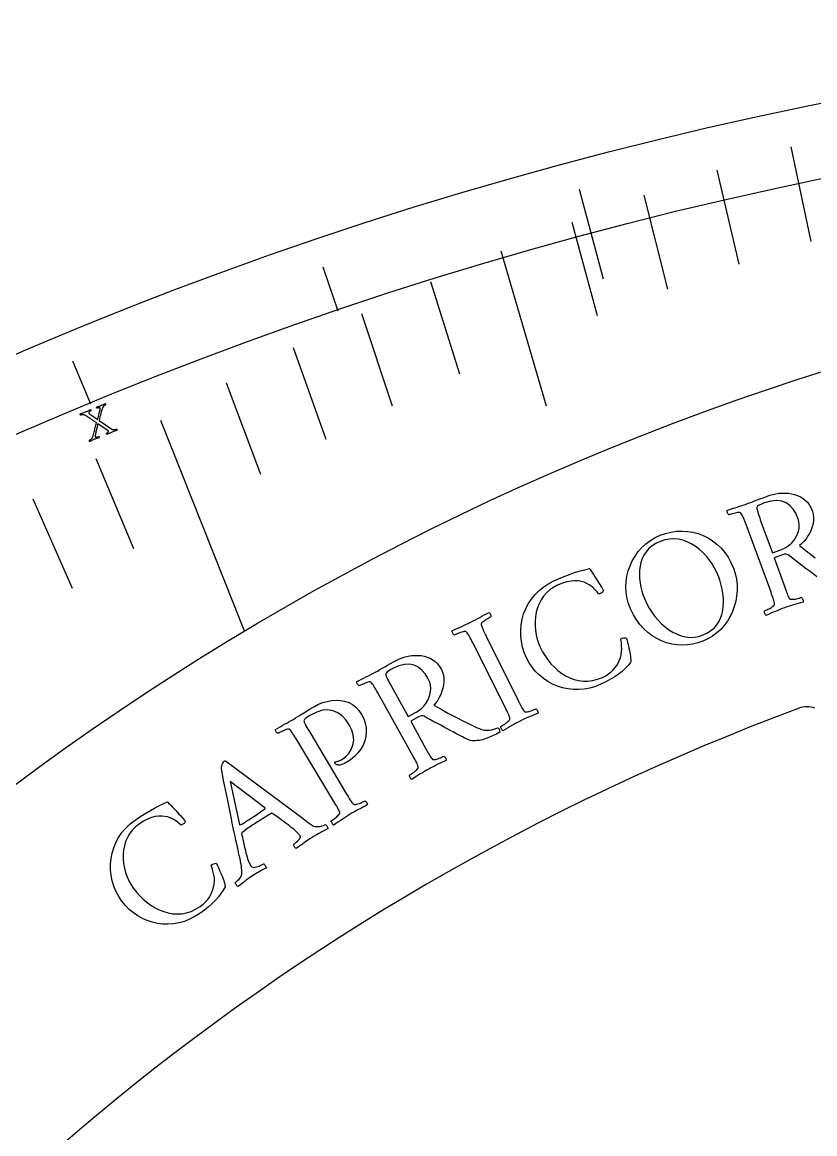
# Model space of a CAD drawing. Header units: millimetres. Extents: x -45 to 45, y -45 to 45.
# Drawn here: x -17.66 to -8.99, y 32.85 to 45 of the extents above; entities that cross this region are included whole.
import ezdxf

# ---------------------------------------------------------------- set-up
doc = ezdxf.new("R2010")
doc.units = ezdxf.units.MM
for name, color, linetype in [('CUT_INNER', 6, 'Continuous'), ('CUT_OUTER', 1, 'Continuous'), ('ENGRAVE', 7, 'Continuous'), ('ENGRAVE_FINE', 8, 'Continuous'), ('TEXT', 5, 'Continuous')]:
    doc.layers.add(name, color=color, linetype=linetype)

msp = doc.modelspace()

# ---------------------------------------------------------------- linework, layer by layer
at = {"layer": 'CUT_INNER'}
for centre, radius, start, end in [((-0.0003, 12.859), 32.1407, 129.15716, 252.98559), ((-0.0002, 12.8592), 26.2907, 110.40133, 187.12707), ((-9.0771, 37.2668), 0.25, 70.25736, 110.56641)]:
    msp.add_arc(centre, radius, start, end, dxfattribs=at)
at = {"layer": 'CUT_OUTER'}
msp.add_circle((0, 0), 45, dxfattribs=at)
at = {"layer": 'ENGRAVE'}
for points in [[(-11.5692, 43.1769), (-11.3061, 42.1948)], [(-16.1442, 40.6512), (-15.2264, 38.3403)]]:
    msp.add_lwpolyline(points, dxfattribs=at)
for centre, radius in [((0, 0), 44.1916), ((0, 12.859), 29.684)]:
    msp.add_circle(centre, radius, dxfattribs=at)
at = {"layer": 'ENGRAVE_FINE'}
for points in [[(-9.2555, 43.6385), (-9.0362, 42.6048)], [(-10.062, 43.3844), (-9.8231, 42.3543)], [(-10.8597, 43.1098), (-10.6012, 42.0836)], [(-11.6479, 42.8152), (-11.3698, 41.7932)], [(-12.4259, 42.5009), (-11.9301, 40.8051)], [(-14.3683, 42.3278), (-14.2049, 41.8464)], [(-13.1932, 42.1674), (-12.8764, 41.1549)], [(-13.9492, 41.8152), (-13.6132, 40.8079)], [(-14.6934, 41.4448), (-14.3383, 40.443)], [(-17.1059, 41.2974), (-16.9114, 40.8277)], [(-15.4253, 41.0566), (-15.0511, 40.0606)], [(-16.8498, 40.2292), (-16.4379, 39.2457)], [(-17.5417, 39.791), (-17.1111, 38.8142)]]:
    msp.add_lwpolyline(points, dxfattribs=at)
at = {"layer": 'TEXT'}
for points in [[(-16.9659, 40.7397), (-16.9579, 40.7431), (-16.9503, 40.7465), (-16.943, 40.7497), (-16.9361, 40.7529), (-16.9294, 40.7561), (-16.9228, 40.7592), (-16.9162, 40.7623), (-16.9096, 40.7653), (-16.9087, 40.7643), (-16.9078, 40.7628), (-16.9068, 40.7609), (-16.9057, 40.7584), (-16.9048, 40.7559), (-16.9044, 40.7541), (-16.9046, 40.7528), (-16.9053, 40.7522), (-16.907, 40.7514), (-16.9091, 40.7502), (-16.9116, 40.7488), (-16.9144, 40.7471), (-16.9172, 40.7451), (-16.9199, 40.7429), (-16.9223, 40.7406), (-16.9245, 40.738), (-16.9262, 40.7354), (-16.9271, 40.7326), (-16.9271, 40.7298), (-16.9263, 40.7269), (-16.9249, 40.7243), (-16.9226, 40.7217), (-16.9194, 40.7189), (-16.9154, 40.716), (-16.8311, 40.6583), (-16.8266, 40.6756), (-16.8222, 40.6924), (-16.8179, 40.7088), (-16.8136, 40.7246), (-16.8097, 40.7393), (-16.8066, 40.7521), (-16.8041, 40.7632), (-16.8024, 40.7724), (-16.8022, 40.7737), (-16.8022, 40.7751), (-16.8023, 40.7763), (-16.8026, 40.7776), (-16.8029, 40.7786), (-16.8032, 40.7795), (-16.8034, 40.78), (-16.8035, 40.7804), (-16.8045, 40.7819), (-16.8063, 40.7832), (-16.8088, 40.7844), (-16.812, 40.7854), (-16.8163, 40.7857), (-16.8221, 40.7848), (-16.8293, 40.7828), (-16.8379, 40.7795), (-16.8387, 40.7798), (-16.8397, 40.7807), (-16.8407, 40.7823), (-16.8419, 40.7845), (-16.8429, 40.7869), (-16.8437, 40.789), (-16.8441, 40.7908), (-16.8443, 40.7923), (-16.8376, 40.7945), (-16.8314, 40.7966), (-16.8256, 40.7986), (-16.8201, 40.8004), (-16.8147, 40.8023), (-16.8091, 40.8044), (-16.8032, 40.8066), (-16.7972, 40.8091), (-16.7888, 40.8126), (-16.7812, 40.8159), (-16.7744, 40.819), (-16.7683, 40.822), (-16.7628, 40.8248), (-16.7577, 40.8273), (-16.7532, 40.8295), (-16.7492, 40.8315), (-16.7483, 40.8306), (-16.7474, 40.8293), (-16.7464, 40.8276), (-16.7454, 40.8256), (-16.7446, 40.8234), (-16.7442, 40.8214), (-16.7442, 40.8196), (-16.7447, 40.8179), (-16.7459, 40.8173), (-16.7477, 40.8163), (-16.7501, 40.8149), (-16.7531, 40.8131), (-16.7564, 40.8109), (-16.7598, 40.8082), (-16.7632, 40.8052), (-16.7666, 40.8017), (-16.7698, 40.7978), (-16.7727, 40.7936), (-16.7751, 40.7889), (-16.7771, 40.7838), (-16.7812, 40.7705), (-16.7851, 40.7582), (-16.7887, 40.7467), (-16.792, 40.7362), (-16.7951, 40.7261), (-16.7981, 40.716), (-16.801, 40.7058), (-16.8038, 40.6956), (-16.8067, 40.685), (-16.8097, 40.6734), (-16.8129, 40.6608), (-16.8164, 40.6473), (-16.675, 40.5524), (-16.6696, 40.5494), (-16.6636, 40.5475), (-16.657, 40.5466), (-16.6499, 40.5467), (-16.6427, 40.5476), (-16.636, 40.5488), (-16.6298, 40.5505), (-16.6241, 40.5525), (-16.6231, 40.5517), (-16.6221, 40.5503), (-16.6211, 40.5485), (-16.6202, 40.5462), (-16.6194, 40.5439), (-16.6188, 40.5421), (-16.6185, 40.5408), (-16.6184, 40.54), (-16.625, 40.5378), (-16.6311, 40.5358), (-16.6367, 40.5339), (-16.6418, 40.5322), (-16.6469, 40.5305), (-16.6526, 40.5284), (-16.6587, 40.5261), (-16.6652, 40.5234), (-16.6742, 40.5197), (-16.6826, 40.5161), (-16.6903, 40.5126), (-16.6974, 40.5094), (-16.7045, 40.506), (-16.7122, 40.5024), (-16.7204, 40.4985), (-16.7292, 40.4944), (-16.7305, 40.4952), (-16.7317, 40.4965), (-16.7329, 40.4984), (-16.734, 40.5009), (-16.7349, 40.5033), (-16.7353, 40.5052), (-16.7351, 40.5064), (-16.7345, 40.5071), (-16.7329, 40.5078), (-16.731, 40.5089), (-16.7288, 40.5104), (-16.7262, 40.5121), (-16.7235, 40.5142), (-16.721, 40.5163), (-16.7186, 40.5187), (-16.7164, 40.5212), (-16.7146, 40.5238), (-16.7136, 40.5262), (-16.7134, 40.5284), (-16.7139, 40.5305), (-16.7141, 40.531), (-16.7145, 40.5315), (-16.715, 40.5321), (-16.7156, 40.5327), (-16.7162, 40.5334), (-16.7169, 40.5339), (-16.7175, 40.5343), (-16.7182, 40.5346), (-16.8292, 40.6112), (-16.8315, 40.6023), (-16.8338, 40.5929), (-16.8362, 40.5831), (-16.8386, 40.5729), (-16.841, 40.5625), (-16.8434, 40.5522), (-16.8457, 40.542), (-16.848, 40.532), (-16.8501, 40.5223), (-16.852, 40.5132), (-16.8538, 40.5048), (-16.8553, 40.497), (-16.8565, 40.49), (-16.8576, 40.4843), (-16.8583, 40.4797), (-16.8589, 40.4763), (-16.8589, 40.4757), (-16.859, 40.4749), (-16.859, 40.474), (-16.8591, 40.473), (-16.8591, 40.4719), (-16.859, 40.4708), (-16.8587, 40.4696), (-16.8583, 40.4685), (-16.857, 40.4667), (-16.8548, 40.4654), (-16.8516, 40.4646), (-16.8475, 40.4642), (-16.8423, 40.4646), (-16.836, 40.466), (-16.8285, 40.4684), (-16.8198, 40.4718), (-16.8187, 40.4709), (-16.8176, 40.4696), (-16.8165, 40.4678), (-16.8153, 40.4656), (-16.8144, 40.4634), (-16.8138, 40.4616), (-16.8135, 40.4603), (-16.8136, 40.4594), (-16.8199, 40.4573), (-16.8263, 40.4551), (-16.8327, 40.4529), (-16.8392, 40.4506), (-16.8456, 40.4483), (-16.852, 40.4459), (-16.8582, 40.4435), (-16.8644, 40.4409), (-16.8727, 40.4374), (-16.8803, 40.4341), (-16.8872, 40.4309), (-16.8935, 40.428), (-16.8996, 40.425), (-16.9057, 40.422), (-16.9119, 40.4189), (-16.9182, 40.4158), (-16.9191, 40.4169), (-16.92, 40.4184), (-16.9207, 40.4204), (-16.9214, 40.4227), (-16.922, 40.425), (-16.9224, 40.4268), (-16.9226, 40.4281), (-16.9227, 40.4289), (-16.9213, 40.4295), (-16.9191, 40.4308), (-16.9161, 40.4326), (-16.9122, 40.4351), (-16.9079, 40.438), (-16.9035, 40.4414), (-16.8992, 40.4451), (-16.8947, 40.4493), (-16.8907, 40.4538), (-16.8874, 40.4584), (-16.8849, 40.4633), (-16.8832, 40.4683), (-16.8795, 40.4823), (-16.8759, 40.4958), (-16.8726, 40.5087), (-16.8695, 40.5209), (-16.8665, 40.5328), (-16.8635, 40.5448), (-16.8606, 40.5567), (-16.8577, 40.5687), (-16.8547, 40.5809), (-16.8516, 40.5937), (-16.8483, 40.6069), (-16.8448, 40.6206), (-16.8493, 40.6239), (-16.8544, 40.6274), (-16.86, 40.6313), (-16.8662, 40.6355), (-16.8727, 40.6399), (-16.8794, 40.6444), (-16.8862, 40.6491), (-16.8931, 40.6539), (-16.8999, 40.6586), (-16.9065, 40.6632), (-16.913, 40.6676), (-16.9192, 40.6718), (-16.925, 40.6757), (-16.9303, 40.6793), (-16.9351, 40.6825), (-16.9393, 40.6853), (-16.9427, 40.6876), (-16.9451, 40.6892), (-16.9466, 40.6902), (-16.9471, 40.6906), (-16.953, 40.6947), (-16.9586, 40.6982), (-16.9638, 40.7011), (-16.9687, 40.7034), (-16.9736, 40.7053), (-16.9787, 40.7068), (-16.984, 40.7081), (-16.9896, 40.7091), (-16.9934, 40.7095), (-16.9972, 40.7096), (-17.0012, 40.7093), (-17.0052, 40.7087), (-17.0091, 40.7079), (-17.0124, 40.7071), (-17.0152, 40.7063), (-17.0175, 40.7054), (-17.0185, 40.7054), (-17.0195, 40.7062), (-17.0205, 40.7078), (-17.0216, 40.7101), (-17.0225, 40.7126), (-17.0231, 40.7148), (-17.0232, 40.7167), (-17.0228, 40.7181), (-17.0148, 40.7212), (-17.0074, 40.724), (-17.0005, 40.7265), (-16.9943, 40.7287), (-16.9881, 40.731), (-16.9812, 40.7336), (-16.9739, 40.7365), (-16.9659, 40.7397)], [(-9.1774, 39.58), (-9.2, 39.6332), (-9.2289, 39.6786), (-9.2638, 39.7161), (-9.305, 39.7458), (-9.353, 39.7649), (-9.4086, 39.7712), (-9.4717, 39.7645), (-9.5421, 39.7447), (-9.5514, 39.7413), (-9.5628, 39.7368), (-9.5763, 39.7314), (-9.5919, 39.725), (-9.6065, 39.718), (-9.617, 39.711), (-9.6236, 39.7039), (-9.6261, 39.6967), (-9.626, 39.6861), (-9.6241, 39.6731), (-9.6204, 39.6575), (-9.6149, 39.6395), (-9.6084, 39.6202), (-9.6017, 39.6008), (-9.5949, 39.5814), (-9.588, 39.5619), (-9.456, 39.1999), (-9.3626, 39.2332), (-9.3296, 39.2471), (-9.2987, 39.2646), (-9.2699, 39.2857), (-9.2432, 39.3103), (-9.2195, 39.3379), (-9.1996, 39.3675), (-9.1836, 39.3993), (-9.1715, 39.4332), (-9.1642, 39.4686), (-9.1627, 39.5049), (-9.1671, 39.542), (-9.1774, 39.58)], [(-10.6819, 39.3919), (-10.6229, 39.4126), (-10.5635, 39.4271), (-10.5037, 39.4356), (-10.4435, 39.438), (-10.3839, 39.4344), (-10.3256, 39.425), (-10.2686, 39.4098), (-10.213, 39.3888), (-10.1596, 39.3623), (-10.1092, 39.3305), (-10.0616, 39.2936), (-10.017, 39.2515), (-9.9761, 39.2043), (-9.9401, 39.1521), (-9.9087, 39.095), (-9.882, 39.033), (-9.8623, 38.972), (-9.8489, 38.911), (-9.842, 38.8499), (-9.8414, 38.7889), (-9.8465, 38.7286), (-9.8568, 38.6698), (-9.8723, 38.6126), (-9.8928, 38.5569), (-9.9181, 38.5036), (-9.948, 38.4535), (-9.9823, 38.4067), (-10.0212, 38.3631), (-10.0642, 38.3235), (-10.1109, 38.2888), (-10.1614, 38.2589), (-10.2157, 38.2339), (-10.2713, 38.2145), (-10.3277, 38.2008), (-10.3848, 38.1927), (-10.4426, 38.1904), (-10.5003, 38.1937), (-10.5569, 38.2026), (-10.6124, 38.2171), (-10.6668, 38.2372), (-10.7195, 38.2627), (-10.7697, 38.2932), (-10.8175, 38.3288), (-10.8628, 38.3696), (-10.9048, 38.4153), (-10.9424, 38.4658), (-10.9757, 38.521), (-11.0047, 38.5811), (-11.0271, 38.6412), (-11.0432, 38.7017), (-11.053, 38.7627), (-11.0563, 38.824), (-11.0536, 38.8848), (-11.0454, 38.9443), (-11.0316, 39.0023), (-11.0122, 39.059), (-10.9875, 39.1134), (-10.9577, 39.1647), (-10.9228, 39.213), (-10.8828, 39.2581), (-10.8383, 39.2992), (-10.79, 39.3352), (-10.7379, 39.3661), (-10.6819, 39.3919)], [(-10.6839, 39.324), (-10.7305, 39.3019), (-10.7714, 39.276), (-10.8064, 39.246), (-10.8355, 39.2122), (-10.8594, 39.1754), (-10.8785, 39.1365), (-10.8929, 39.0956), (-10.9026, 39.0526), (-10.9081, 39.0083), (-10.9097, 38.9632), (-10.9077, 38.9174), (-10.9018, 38.8708), (-10.8929, 38.8244), (-10.8813, 38.779), (-10.8672, 38.7348), (-10.8505, 38.6916), (-10.828, 38.6427), (-10.8022, 38.5954), (-10.773, 38.5496), (-10.7405, 38.5053), (-10.7052, 38.4635), (-10.6678, 38.4252), (-10.6281, 38.3903), (-10.5863, 38.3588), (-10.5428, 38.3317), (-10.4982, 38.3097), (-10.4523, 38.2929), (-10.4052, 38.2813), (-10.3574, 38.2759), (-10.3091, 38.2776), (-10.2604, 38.2866), (-10.2112, 38.3029), (-10.1664, 38.3239), (-10.1271, 38.3489), (-10.0933, 38.3779), (-10.0651, 38.4108), (-10.0418, 38.4469), (-10.0229, 38.4854), (-10.0085, 38.5263), (-9.9984, 38.5697), (-9.9923, 38.6147), (-9.9899, 38.6604), (-9.9911, 38.7068), (-9.996, 38.7539), (-10.0039, 38.8009), (-10.0143, 38.8468), (-10.0272, 38.8916), (-10.0426, 38.9354), (-10.0636, 38.9848), (-10.088, 39.0327), (-10.1158, 39.0791), (-10.147, 39.1238), (-10.1812, 39.166), (-10.218, 39.2047), (-10.2573, 39.2398), (-10.2992, 39.2714), (-10.3432, 39.2985), (-10.3885, 39.3204), (-10.4352, 39.3369), (-10.4833, 39.3482), (-10.5325, 39.3531), (-10.5823, 39.3507), (-10.6328, 39.341), (-10.6839, 39.324)], [(-11.837, 38.8971), (-11.7938, 38.9163), (-11.7491, 38.9349), (-11.7029, 38.953), (-11.6554, 38.9707), (-11.6066, 38.9872), (-11.5567, 39.0021), (-11.5057, 39.0153), (-11.4536, 39.0269), (-11.4522, 39.0248), (-11.4481, 39.0187), (-11.4413, 39.0084), (-11.4318, 38.9941), (-11.4205, 38.977), (-11.4085, 38.9584), (-11.3957, 38.9384), (-11.3822, 38.9169), (-11.3685, 38.8952), (-11.3555, 38.8745), (-11.343, 38.8548), (-11.3311, 38.8361), (-11.3208, 38.8198), (-11.313, 38.8072), (-11.3077, 38.7983), (-11.3049, 38.793), (-11.3034, 38.7895), (-11.3036, 38.7853), (-11.3057, 38.7803), (-11.3095, 38.7745), (-11.3144, 38.7687), (-11.32, 38.7637), (-11.3261, 38.7595), (-11.3329, 38.756), (-11.339, 38.7537), (-11.3449, 38.7523), (-11.3507, 38.7517), (-11.3563, 38.7519), (-11.3635, 38.7617), (-11.3729, 38.7735), (-11.3847, 38.7874), (-11.3989, 38.8034), (-11.4157, 38.82), (-11.4354, 38.8358), (-11.4579, 38.8509), (-11.4832, 38.8653), (-11.5116, 38.8776), (-11.5432, 38.8865), (-11.578, 38.892), (-11.616, 38.8942), (-11.6573, 38.8915), (-11.7023, 38.8827), (-11.751, 38.8675), (-11.8032, 38.8461), (-11.8486, 38.8223), (-11.8895, 38.7941), (-11.9256, 38.7616), (-11.957, 38.7248), (-11.9838, 38.6847), (-12.006, 38.6422), (-12.0238, 38.5973), (-12.037, 38.5501), (-12.0458, 38.5015), (-12.0503, 38.4525), (-12.0506, 38.4032), (-12.0467, 38.3535), (-12.0388, 38.3044), (-12.0272, 38.2569), (-12.0121, 38.211), (-11.9932, 38.1667), (-11.9686, 38.119), (-11.9409, 38.0734), (-11.91, 38.0298), (-11.8761, 37.9881), (-11.8395, 37.9493), (-11.8006, 37.9144), (-11.7594, 37.8832), (-11.7159, 37.8558), (-11.6704, 37.833), (-11.6235, 37.8156), (-11.575, 37.8035), (-11.5249, 37.7968), (-11.4736, 37.7963), (-11.4215, 37.803), (-11.3685, 37.8169), (-11.3145, 37.838), (-11.2783, 37.8562), (-11.2464, 37.876), (-11.2186, 37.8976), (-11.195, 37.9208), (-11.1748, 37.9449), (-11.1574, 37.9691), (-11.1426, 37.9933), (-11.1305, 38.0177), (-11.1175, 38.051), (-11.1086, 38.0841), (-11.1035, 38.117), (-11.1025, 38.1497), (-11.1039, 38.181), (-11.1063, 38.2099), (-11.1096, 38.2363), (-11.1139, 38.2602), (-11.0997, 38.2669), (-11.085, 38.2707), (-11.0698, 38.2717), (-11.0542, 38.2698), (-11.0513, 38.262), (-11.0478, 38.2509), (-11.0437, 38.2364), (-11.0391, 38.2186), (-11.0342, 38.1987), (-11.0293, 38.1778), (-11.0244, 38.1561), (-11.0195, 38.1335), (-11.0149, 38.1109), (-11.011, 38.0895), (-11.0079, 38.0692), (-11.0055, 38.0499), (-11.004, 38.0328), (-11.0036, 38.0188), (-11.0044, 38.0079), (-11.0062, 38.0001), (-11.0338, 37.9668), (-11.0647, 37.9347), (-11.0989, 37.904), (-11.1365, 37.8745), (-11.178, 37.846), (-11.2242, 37.8182), (-11.2749, 37.791), (-11.3303, 37.7645), (-11.3913, 37.7399), (-11.4523, 37.7219), (-11.5132, 37.7103), (-11.5741, 37.7052), (-11.6343, 37.7062), (-11.6929, 37.7127), (-11.7501, 37.7248), (-11.8057, 37.7425), (-11.8592, 37.7653), (-11.9098, 37.7928), (-11.9576, 37.825), (-12.0025, 37.862), (-12.0439, 37.9033), (-12.0812, 37.9486), (-12.1142, 37.9979), (-12.143, 38.0512), (-12.1682, 38.1102), (-12.1873, 38.17), (-12.2001, 38.2306), (-12.2067, 38.2919), (-12.2074, 38.3532), (-12.2023, 38.4136), (-12.1915, 38.4732), (-12.1749, 38.532), (-12.1526, 38.589), (-12.1244, 38.6433), (-12.0903, 38.695), (-12.0505, 38.7439), (-12.005, 38.7891), (-11.9543, 38.8297), (-11.8983, 38.8658), (-11.837, 38.8971)], [(-12.7512, 38.4429), (-12.7261, 38.4556), (-12.7016, 38.4684), (-12.6775, 38.4813), (-12.6539, 38.4943), (-12.6302, 38.5075), (-12.6059, 38.5209), (-12.5809, 38.5343), (-12.5554, 38.5479), (-12.5504, 38.5454), (-12.5458, 38.5411), (-12.5416, 38.535), (-12.5377, 38.5272), (-12.5346, 38.519), (-12.5326, 38.5118), (-12.5318, 38.5056), (-12.5322, 38.5004), (-12.5385, 38.4972), (-12.5467, 38.4925), (-12.557, 38.4865), (-12.5694, 38.4791), (-12.5824, 38.4709), (-12.5948, 38.4626), (-12.6067, 38.4542), (-12.6179, 38.4457), (-12.6274, 38.4375), (-12.634, 38.4299), (-12.6376, 38.423), (-12.6383, 38.4167), (-12.6361, 38.4065), (-12.6328, 38.3952), (-12.6283, 38.3829), (-12.6226, 38.3697), (-12.6161, 38.3556), (-12.6092, 38.341), (-12.6019, 38.3258), (-12.5942, 38.31), (-12.5929, 38.3075), (-12.5916, 38.3049), (-12.5904, 38.3024), (-12.5891, 38.2999), (-12.5879, 38.2973), (-12.5866, 38.2948), (-12.5854, 38.2922), (-12.5841, 38.2897), (-12.2348, 37.5838), (-12.2336, 37.5813), (-12.2323, 37.5788), (-12.231, 37.5762), (-12.2298, 37.5737), (-12.2285, 37.5711), (-12.2273, 37.5686), (-12.226, 37.5661), (-12.2248, 37.5635), (-12.2169, 37.5478), (-12.2094, 37.5329), (-12.2021, 37.5188), (-12.195, 37.5055), (-12.1881, 37.4933), (-12.1813, 37.4826), (-12.1745, 37.4732), (-12.1678, 37.4653), (-12.1628, 37.4626), (-12.1554, 37.4614), (-12.1457, 37.4616), (-12.1335, 37.4633), (-12.12, 37.466), (-12.1063, 37.4695), (-12.0925, 37.4738), (-12.0786, 37.4787), (-12.0657, 37.4837), (-12.055, 37.4879), (-12.0466, 37.4914), (-12.0404, 37.4942), (-12.0362, 37.4913), (-12.0319, 37.4868), (-12.0275, 37.4809), (-12.0229, 37.4733), (-12.0192, 37.4655), (-12.0169, 37.4584), (-12.0163, 37.4522), (-12.0172, 37.4467), (-12.0429, 37.4362), (-12.0679, 37.4258), (-12.0924, 37.4155), (-12.1163, 37.4054), (-12.14, 37.3951), (-12.1639, 37.3842), (-12.1879, 37.3729), (-12.212, 37.3611), (-12.2354, 37.3492), (-12.2588, 37.3369), (-12.2823, 37.3242), (-12.3058, 37.311), (-12.3294, 37.2974), (-12.3531, 37.2837), (-12.3769, 37.2697), (-12.4009, 37.2554), (-12.4058, 37.258), (-12.4104, 37.2623), (-12.4147, 37.2683), (-12.4188, 37.276), (-12.422, 37.2842), (-12.4242, 37.2913), (-12.4251, 37.2974), (-12.4249, 37.3026), (-12.419, 37.3058), (-12.4111, 37.3104), (-12.4013, 37.3164), (-12.3895, 37.3237), (-12.3771, 37.3319), (-12.3653, 37.3404), (-12.354, 37.3494), (-12.3434, 37.3587), (-12.3344, 37.3675), (-12.3284, 37.3752), (-12.3253, 37.3816), (-12.3251, 37.3869), (-12.3276, 37.3992), (-12.3315, 37.4127), (-12.337, 37.4273), (-12.3439, 37.443), (-12.3517, 37.4595), (-12.36, 37.4766), (-12.3687, 37.4943), (-12.3778, 37.5126), (-12.7311, 38.2164), (-12.7404, 38.2347), (-12.7495, 38.2524), (-12.7584, 38.2695), (-12.7672, 38.286), (-12.7759, 38.3013), (-12.7845, 38.3146), (-12.7931, 38.3259), (-12.8017, 38.3353), (-12.8064, 38.3388), (-12.8137, 38.3403), (-12.8237, 38.3397), (-12.8362, 38.3369), (-12.8502, 38.3329), (-12.8643, 38.3283), (-12.8785, 38.3233), (-12.893, 38.3178), (-12.9063, 38.3124), (-12.9173, 38.3078), (-12.926, 38.304), (-12.9324, 38.3009), (-12.9368, 38.3038), (-12.9412, 38.3081), (-12.9458, 38.314), (-12.9504, 38.3214), (-12.9544, 38.3292), (-12.9566, 38.3363), (-12.9573, 38.3426), (-12.9564, 38.3481), (-12.93, 38.3604), (-12.9037, 38.3724), (-12.8776, 38.3842), (-12.8517, 38.3957), (-12.826, 38.4072), (-12.8007, 38.4189), (-12.7757, 38.4308), (-12.7512, 38.4429)], [(-13.562, 38.0268), (-13.5329, 38.041), (-13.5021, 38.0531), (-13.4696, 38.0631), (-13.4355, 38.071), (-13.4006, 38.0765), (-13.3658, 38.0792), (-13.331, 38.0791), (-13.2964, 38.0763), (-13.2625, 38.0704), (-13.2299, 38.0609), (-13.1986, 38.0479), (-13.1688, 38.0314), (-13.1409, 38.011), (-13.1158, 37.9863), (-13.0934, 37.9575), (-13.0737, 37.9244), (-13.0606, 37.8942), (-13.0519, 37.8623), (-13.0475, 37.8286), (-13.0474, 37.7932), (-13.0511, 37.7572), (-13.058, 37.7216), (-13.068, 37.6865), (-13.0812, 37.6518), (-13.0969, 37.6186), (-13.1147, 37.5881), (-13.1345, 37.5602), (-13.1563, 37.535), (-13.116, 37.5114), (-13.0769, 37.489), (-13.039, 37.4677), (-13.0024, 37.4477), (-12.9663, 37.4284), (-12.9298, 37.4094), (-12.893, 37.3907), (-12.8559, 37.3723), (-12.8176, 37.3535), (-12.7773, 37.3338), (-12.7349, 37.313), (-12.6906, 37.2913), (-12.6613, 37.2786), (-12.6329, 37.2691), (-12.6053, 37.2629), (-12.5785, 37.26), (-12.551, 37.2607), (-12.5216, 37.2654), (-12.4901, 37.274), (-12.4565, 37.2865), (-12.4517, 37.2837), (-12.4474, 37.2789), (-12.4436, 37.272), (-12.4403, 37.2629), (-12.4377, 37.2538), (-12.4357, 37.2467), (-12.4346, 37.2416), (-12.4342, 37.2385), (-12.4733, 37.219), (-12.5094, 37.2019), (-12.5424, 37.1872), (-12.5724, 37.175), (-12.5991, 37.1651), (-12.6223, 37.1573), (-12.6421, 37.1518), (-12.6584, 37.1484), (-12.6695, 37.1475), (-12.6827, 37.1466), (-12.6981, 37.1458), (-12.7157, 37.1451), (-12.7349, 37.1459), (-12.7554, 37.1496), (-12.7773, 37.1562), (-12.8004, 37.1657), (-12.8107, 37.1708), (-12.8248, 37.1779), (-12.8426, 37.1871), (-12.8641, 37.1983), (-12.8887, 37.2111), (-12.9157, 37.2255), (-12.945, 37.2412), (-12.9768, 37.2582), (-13.0103, 37.2763), (-13.0449, 37.295), (-13.0807, 37.3142), (-13.1177, 37.3339), (-13.155, 37.3539), (-13.1918, 37.3737), (-13.228, 37.3935), (-13.2636, 37.413), (-13.2765, 37.4174), (-13.291, 37.4176), (-13.307, 37.4137), (-13.3246, 37.4058), (-13.4098, 37.3594), (-13.2448, 37.0578), (-13.2434, 37.0554), (-13.2421, 37.0529), (-13.2407, 37.0504), (-13.2393, 37.0479), (-13.238, 37.0454), (-13.2366, 37.0429), (-13.2353, 37.0404), (-13.2339, 37.038), (-13.2254, 37.0226), (-13.2173, 37.008), (-13.2094, 36.9943), (-13.2018, 36.9813), (-13.1944, 36.9693), (-13.1871, 36.9589), (-13.18, 36.9498), (-13.1729, 36.9421), (-13.1679, 36.9397), (-13.1604, 36.9388), (-13.1507, 36.9394), (-13.1385, 36.9416), (-13.1252, 36.9449), (-13.1117, 36.9489), (-13.0981, 36.9537), (-13.0843, 36.9592), (-13.0716, 36.9647), (-13.0612, 36.9694), (-13.0529, 36.9733), (-13.0469, 36.9763), (-13.0425, 36.9736), (-13.038, 36.9693), (-13.0334, 36.9635), (-13.0285, 36.9562), (-13.0244, 36.9485), (-13.0219, 36.9415), (-13.021, 36.9353), (-13.0217, 36.9298), (-13.0469, 36.9183), (-13.0715, 36.9068), (-13.0956, 36.8956), (-13.119, 36.8844), (-13.1423, 36.8731), (-13.1657, 36.8613), (-13.1892, 36.849), (-13.2128, 36.8362), (-13.2357, 36.8234), (-13.2586, 36.8102), (-13.2815, 36.7964), (-13.3044, 36.7823), (-13.3274, 36.7678), (-13.3506, 36.753), (-13.3738, 36.7381), (-13.3972, 36.7229), (-13.4022, 36.7252), (-13.407, 36.7293), (-13.4115, 36.7351), (-13.4159, 36.7427), (-13.4195, 36.7507), (-13.4219, 36.7577), (-13.4231, 36.7638), (-13.4231, 36.769), (-13.4173, 36.7724), (-13.4096, 36.7773), (-13.4001, 36.7837), (-13.3886, 36.7915), (-13.3766, 36.8002), (-13.3651, 36.8093), (-13.3542, 36.8186), (-13.3439, 36.8284), (-13.3354, 36.8376), (-13.3297, 36.8455), (-13.3268, 36.8521), (-13.3269, 36.8573), (-13.3299, 36.8696), (-13.3344, 36.8828), (-13.3404, 36.8972), (-13.3479, 36.9126), (-13.3564, 36.9288), (-13.3654, 36.9455), (-13.3748, 36.9629), (-13.3847, 36.9807), (-13.7685, 37.6684), (-13.7785, 37.6863), (-13.7883, 37.7036), (-13.7979, 37.7204), (-13.8074, 37.7365), (-13.8167, 37.7514), (-13.8259, 37.7643), (-13.8349, 37.7753), (-13.8439, 37.7843), (-13.8487, 37.7877), (-13.8561, 37.7888), (-13.866, 37.7878), (-13.8785, 37.7845), (-13.8922, 37.7799), (-13.9059, 37.7749), (-13.9197, 37.7694), (-13.9335, 37.7635), (-13.9463, 37.7578), (-13.9568, 37.7529), (-13.9652, 37.7488), (-13.9714, 37.7455), (-13.9758, 37.7482), (-13.9805, 37.7523), (-13.9853, 37.758), (-13.9902, 37.7653), (-13.9945, 37.7729), (-13.997, 37.7799), (-13.998, 37.7861), (-13.9972, 37.7917), (-13.9714, 37.805), (-13.9459, 37.818), (-13.9206, 37.8307), (-13.8955, 37.8431), (-13.8707, 37.8555), (-13.8461, 37.8681), (-13.8219, 37.8809), (-13.7979, 37.8939), (-13.7727, 37.9079), (-13.7467, 37.9226), (-13.7198, 37.938), (-13.692, 37.9541), (-13.6628, 37.971), (-13.6313, 37.9887), (-13.5977, 38.0073), (-13.562, 38.0268)], [(-13.2209, 37.8279), (-13.2515, 37.8769), (-13.2871, 37.9173), (-13.3274, 37.9489), (-13.3727, 37.9718), (-13.4231, 37.9833), (-13.479, 37.9808), (-13.5403, 37.9643), (-13.6068, 37.9338), (-13.6155, 37.929), (-13.626, 37.9229), (-13.6385, 37.9154), (-13.6529, 37.9066), (-13.6662, 37.8975), (-13.6755, 37.8889), (-13.6809, 37.8808), (-13.6823, 37.8734), (-13.6805, 37.8629), (-13.6766, 37.8504), (-13.6705, 37.8356), (-13.6623, 37.8186), (-13.6529, 37.8006), (-13.6433, 37.7825), (-13.6336, 37.7643), (-13.6237, 37.7461), (-13.437, 37.4091), (-13.35, 37.4565), (-13.3195, 37.4754), (-13.2916, 37.4975), (-13.2665, 37.5228), (-13.2439, 37.5513), (-13.2248, 37.5821), (-13.2098, 37.6145), (-13.199, 37.6484), (-13.1922, 37.6838), (-13.1905, 37.7199), (-13.1947, 37.756), (-13.2048, 37.7919), (-13.2209, 37.8279)], [(-13.9467, 37.4342), (-13.9228, 37.3856), (-13.9063, 37.3368), (-13.8971, 37.2878), (-13.8951, 37.2387), (-13.9, 37.1902), (-13.9117, 37.1432), (-13.9301, 37.0978), (-13.9551, 37.054), (-13.9865, 37.0125), (-14.0239, 36.974), (-14.0673, 36.9387), (-14.1167, 36.9064), (-14.1239, 36.9025), (-14.1324, 36.8983), (-14.1421, 36.894), (-14.153, 36.8895), (-14.1642, 36.8853), (-14.1747, 36.8822), (-14.1843, 36.8801), (-14.1932, 36.8789), (-14.1964, 36.8797), (-14.2008, 36.8807), (-14.2065, 36.8819), (-14.2135, 36.8834), (-14.2206, 36.8857), (-14.227, 36.8894), (-14.2325, 36.8946), (-14.2372, 36.9011), (-14.2392, 36.9056), (-14.2393, 36.9093), (-14.2375, 36.9121), (-14.2339, 36.9141), (-14.2262, 36.9164), (-14.2183, 36.9187), (-14.2101, 36.921), (-14.2017, 36.9233), (-14.193, 36.926), (-14.1843, 36.9294), (-14.1754, 36.9336), (-14.1665, 36.9385), (-14.1224, 36.9698), (-14.0868, 37.0068), (-14.0597, 37.0496), (-14.0412, 37.0981), (-14.0329, 37.1505), (-14.0368, 37.205), (-14.0528, 37.2617), (-14.0811, 37.3204), (-14.1179, 37.3748), (-14.1597, 37.4184), (-14.2066, 37.4512), (-14.2584, 37.4731), (-14.3145, 37.4826), (-14.374, 37.478), (-14.4369, 37.4592), (-14.5031, 37.4263), (-14.5115, 37.4212), (-14.5219, 37.4147), (-14.534, 37.4068), (-14.5481, 37.3975), (-14.5611, 37.3879), (-14.5701, 37.3789), (-14.5752, 37.3707), (-14.5763, 37.3632), (-14.5742, 37.3528), (-14.5698, 37.3404), (-14.5632, 37.3258), (-14.5543, 37.3092), (-14.5443, 37.2915), (-14.5341, 37.2737), (-14.5237, 37.2559), (-14.5132, 37.2381), (-14.1113, 36.563), (-14.1008, 36.5455), (-14.0905, 36.5287), (-14.0806, 36.5125), (-14.0708, 36.497), (-14.0613, 36.4827), (-14.052, 36.4703), (-14.0427, 36.4597), (-14.0337, 36.451), (-14.0285, 36.4487), (-14.021, 36.448), (-14.0113, 36.449), (-13.9993, 36.4516), (-13.9861, 36.4554), (-13.9729, 36.4598), (-13.9597, 36.465), (-13.9465, 36.4708), (-13.9344, 36.4765), (-13.9244, 36.4814), (-13.9164, 36.4855), (-13.9105, 36.4887), (-13.9061, 36.4861), (-13.9014, 36.482), (-13.8966, 36.4764), (-13.8915, 36.4692), (-13.8871, 36.4617), (-13.8843, 36.4548), (-13.8832, 36.4486), (-13.8837, 36.4432), (-13.9085, 36.4307), (-13.9327, 36.4184), (-13.9563, 36.4062), (-13.9793, 36.3943), (-14.0022, 36.3821), (-14.0251, 36.3695), (-14.0481, 36.3564), (-14.0713, 36.3427), (-14.0936, 36.3291), (-14.1159, 36.3151), (-14.138, 36.3007), (-14.1601, 36.286), (-14.1822, 36.2709), (-14.2045, 36.2554), (-14.2271, 36.2397), (-14.2499, 36.2237), (-14.255, 36.2259), (-14.2599, 36.2298), (-14.2646, 36.2355), (-14.2692, 36.2429), (-14.2731, 36.2507), (-14.2758, 36.2577), (-14.2772, 36.2637), (-14.2774, 36.2689), (-14.2718, 36.2725), (-14.2644, 36.2776), (-14.2554, 36.2842), (-14.2446, 36.2922), (-14.2332, 36.3011), (-14.2223, 36.3104), (-14.2119, 36.3201), (-14.2021, 36.3301), (-14.1938, 36.3396), (-14.1884, 36.3477), (-14.1858, 36.3544), (-14.186, 36.3596), (-14.1895, 36.3718), (-14.1945, 36.3849), (-14.201, 36.399), (-14.2091, 36.4141), (-14.2182, 36.43), (-14.2277, 36.4464), (-14.2378, 36.4634), (-14.2483, 36.4809), (-14.655, 37.1553), (-14.6657, 37.1728), (-14.6761, 37.1897), (-14.6863, 37.2061), (-14.6964, 37.2219), (-14.7062, 37.2364), (-14.7158, 37.249), (-14.7253, 37.2597), (-14.7346, 37.2683), (-14.7395, 37.2715), (-14.747, 37.2724), (-14.7568, 37.271), (-14.7691, 37.2673), (-14.7827, 37.2622), (-14.7962, 37.2567), (-14.8098, 37.2507), (-14.8234, 37.2443), (-14.8359, 37.2382), (-14.8463, 37.2329), (-14.8545, 37.2285), (-14.8606, 37.225), (-14.8651, 37.2275), (-14.8699, 37.2315), (-14.8749, 37.237), (-14.8802, 37.244), (-14.8847, 37.2515), (-14.8875, 37.2584), (-14.8886, 37.2646), (-14.8881, 37.2702), (-14.8628, 37.2844), (-14.8377, 37.2983), (-14.8129, 37.3119), (-14.7883, 37.3252), (-14.7639, 37.3385), (-14.7399, 37.352), (-14.7161, 37.3657), (-14.6925, 37.3796), (-14.6679, 37.3944), (-14.6424, 37.4101), (-14.6161, 37.4264), (-14.589, 37.4435), (-14.5603, 37.4614), (-14.5296, 37.4803), (-14.4967, 37.5001), (-14.4616, 37.5208), (-14.4172, 37.544), (-14.3712, 37.5624), (-14.3237, 37.576), (-14.2748, 37.5848), (-14.2258, 37.5881), (-14.1782, 37.5855), (-14.1322, 37.577), (-14.0875, 37.5626), (-14.0458, 37.5416), (-14.0084, 37.5131), (-13.9754, 37.4773), (-13.9467, 37.4342)], [(-15.2805, 35.8789), (-15.2811, 35.8819), (-15.2831, 35.891), (-15.2865, 35.9061), (-15.2911, 35.9273), (-15.2969, 35.9537), (-15.3037, 35.9844), (-15.3115, 36.0194), (-15.3202, 36.0586), (-15.3296, 36.1013), (-15.3393, 36.1465), (-15.3492, 36.1941), (-15.3595, 36.2443), (-15.3699, 36.296), (-15.3806, 36.3484), (-15.3916, 36.4015), (-15.4027, 36.4552), (-15.4138, 36.5088), (-15.4245, 36.5613), (-15.4349, 36.6128), (-15.445, 36.6632), (-15.4545, 36.7116), (-15.4634, 36.757), (-15.4716, 36.7995), (-15.4791, 36.8391), (-15.4791, 36.8483), (-15.4774, 36.8593), (-15.474, 36.8719), (-15.4689, 36.8861), (-15.463, 36.8997), (-15.4571, 36.9105), (-15.4513, 36.9184), (-15.4456, 36.9236), (-15.444, 36.9245), (-15.4428, 36.9251), (-15.4417, 36.9254), (-15.441, 36.9254), (-15.4401, 36.9253), (-15.4389, 36.9253), (-15.4373, 36.9254), (-15.4353, 36.9256), (-14.5867, 36.2957), (-14.5454, 36.2641), (-14.5144, 36.2406), (-14.4936, 36.2251), (-14.4831, 36.2178), (-14.4729, 36.2123), (-14.4612, 36.2086), (-14.4479, 36.2066), (-14.4332, 36.2064), (-14.418, 36.2076), (-14.4033, 36.2096), (-14.3892, 36.2126), (-14.3757, 36.2164), (-14.3637, 36.2204), (-14.3542, 36.2238), (-14.3472, 36.2266), (-14.3428, 36.2289), (-14.3373, 36.226), (-14.3321, 36.2213), (-14.3272, 36.2149), (-14.3227, 36.2069), (-14.3188, 36.1988), (-14.316, 36.1924), (-14.3142, 36.1877), (-14.3135, 36.1848), (-14.3369, 36.1726), (-14.359, 36.161), (-14.3799, 36.1499), (-14.3995, 36.1396), (-14.4193, 36.1288), (-14.4407, 36.1166), (-14.4636, 36.1029), (-14.4881, 36.0879), (-14.5138, 36.0716), (-14.537, 36.0565), (-14.5577, 36.0424), (-14.5759, 36.0295), (-14.594, 36.0164), (-14.6143, 36.0017), (-14.6368, 35.9855), (-14.6615, 35.9677), (-14.6666, 35.9697), (-14.6716, 35.9736), (-14.6764, 35.9791), (-14.6811, 35.9865), (-14.6851, 35.9943), (-14.6876, 36.0014), (-14.6886, 36.0077), (-14.6882, 36.0133), (-14.6803, 36.0188), (-14.671, 36.0262), (-14.66, 36.0356), (-14.6476, 36.0469), (-14.6356, 36.0587), (-14.6264, 36.0694), (-14.6199, 36.0792), (-14.616, 36.088), (-14.6156, 36.0935), (-14.6168, 36.0998), (-14.6195, 36.1067), (-14.6238, 36.1143), (-14.6297, 36.1224), (-14.6385, 36.1321), (-14.6502, 36.1435), (-14.6647, 36.1566), (-14.6814, 36.1709), (-14.6995, 36.1858), (-14.7189, 36.2014), (-14.7398, 36.2176), (-14.7613, 36.234), (-14.7826, 36.25), (-14.8037, 36.2658), (-14.8246, 36.2813), (-14.8446, 36.2959), (-14.8627, 36.3091), (-14.879, 36.321), (-14.8935, 36.3316), (-14.9053, 36.3402), (-14.9138, 36.3463), (-14.9189, 36.35), (-14.9206, 36.3513), (-14.9209, 36.3513), (-14.9219, 36.3516), (-14.9235, 36.3519), (-14.9258, 36.3524), (-14.9283, 36.3528), (-14.9305, 36.3528), (-14.9325, 36.3524), (-14.9342, 36.3515), (-14.9474, 36.3442), (-14.9618, 36.3357), (-14.9774, 36.3261), (-14.9944, 36.3154), (-15.0117, 36.3044), (-15.0283, 36.2937), (-15.0444, 36.2834), (-15.0598, 36.2734), (-15.0638, 36.2709), (-15.0678, 36.2683), (-15.0718, 36.2657), (-15.0758, 36.2632), (-15.0797, 36.2607), (-15.0834, 36.2583), (-15.0868, 36.2561), (-15.0901, 36.2539), (-15.1131, 36.239), (-15.1342, 36.2252), (-15.1534, 36.2123), (-15.1708, 36.2006), (-15.1883, 36.1884), (-15.208, 36.1744), (-15.2299, 36.1584), (-15.254, 36.1407), (-15.2548, 36.1399), (-15.2556, 36.1388), (-15.2564, 36.1372), (-15.2572, 36.1352), (-15.2579, 36.1332), (-15.2584, 36.1318), (-15.2587, 36.131), (-15.2588, 36.1307), (-15.2583, 36.1283), (-15.2566, 36.1209), (-15.2538, 36.1086), (-15.25, 36.0913), (-15.2453, 36.0707), (-15.2403, 36.0482), (-15.2349, 36.0239), (-15.2291, 35.9977), (-15.2231, 35.9711), (-15.217, 35.9455), (-15.2109, 35.9209), (-15.2047, 35.8973), (-15.1986, 35.8742), (-15.1923, 35.8534), (-15.1858, 35.8351), (-15.179, 35.8192), (-15.1723, 35.8054), (-15.166, 35.7933), (-15.1602, 35.7828), (-15.1548, 35.7741), (-15.1478, 35.7669), (-15.1384, 35.7625), (-15.1266, 35.7611), (-15.1124, 35.7625), (-15.0971, 35.7659), (-15.0822, 35.7702), (-15.0677, 35.7756), (-15.0536, 35.782), (-15.041, 35.7882), (-15.0311, 35.7933), (-15.024, 35.7972), (-15.0195, 35.7998), (-15.0164, 35.7984), (-15.0125, 35.7951), (-15.0076, 35.79), (-15.0019, 35.7831), (-14.9963, 35.7757), (-14.9921, 35.769), (-14.9891, 35.7629), (-14.9874, 35.7576), (-15.0022, 35.749), (-15.0159, 35.7412), (-15.0286, 35.734), (-15.0401, 35.7275), (-15.0512, 35.7214), (-15.0622, 35.7153), (-15.0732, 35.7091), (-15.0843, 35.703), (-15.096, 35.6962), (-15.1094, 35.6881), (-15.1242, 35.6787), (-15.1405, 35.668), (-15.1568, 35.657), (-15.1717, 35.6467), (-15.185, 35.6371), (-15.1969, 35.6282), (-15.208, 35.6197), (-15.2191, 35.6111), (-15.2302, 35.6025), (-15.2413, 35.594), (-15.2532, 35.5849), (-15.2666, 35.5747), (-15.2815, 35.5635), (-15.298, 35.5513), (-15.301, 35.5528), (-15.3047, 35.5562), (-15.3091, 35.5615), (-15.3143, 35.5688), (-15.3193, 35.5766), (-15.3231, 35.5836), (-15.3259, 35.5898), (-15.3275, 35.5951), (-15.3197, 35.6011), (-15.3099, 35.6096), (-15.2984, 35.6205), (-15.285, 35.634), (-15.2725, 35.6483), (-15.2634, 35.6618), (-15.2579, 35.6745), (-15.256, 35.6864), (-15.255, 35.7093), (-15.2555, 35.7324), (-15.2574, 35.7559), (-15.2608, 35.7797), (-15.2651, 35.8038), (-15.2698, 35.8284), (-15.2749, 35.8534), (-15.2805, 35.8789)], [(-15.3821, 36.6994), (-15.2803, 36.2295), (-15.2802, 36.2293), (-15.2796, 36.2288), (-15.2787, 36.228), (-15.2775, 36.2268), (-15.2761, 36.2258), (-15.2749, 36.2251), (-15.2739, 36.225), (-15.273, 36.2252), (-15.2567, 36.2349), (-15.2389, 36.2456), (-15.2197, 36.2573), (-15.199, 36.2701), (-15.1787, 36.2828), (-15.1605, 36.2942), (-15.1445, 36.3043), (-15.1306, 36.3132), (-15.1128, 36.3249), (-15.0959, 36.3361), (-15.0801, 36.347), (-15.0653, 36.3575), (-15.0506, 36.368), (-15.0353, 36.3789), (-15.0192, 36.3903), (-15.0024, 36.4021), (-15.0011, 36.4033), (-15.0005, 36.4048), (-15.0004, 36.4066), (-15.001, 36.4087), (-15.0017, 36.4106), (-15.0023, 36.412), (-15.0026, 36.4129), (-15.0027, 36.4132)], [(-16.4203, 36.2785), (-16.3813, 36.3053), (-16.3408, 36.3318), (-16.2988, 36.3581), (-16.2553, 36.3842), (-16.2104, 36.4094), (-16.1641, 36.4332), (-16.1163, 36.4556), (-16.0672, 36.4765), (-16.0655, 36.4747), (-16.0604, 36.4694), (-16.0518, 36.4606), (-16.0398, 36.4483), (-16.0256, 36.4336), (-16.0104, 36.4175), (-15.9941, 36.4002), (-15.9768, 36.3815), (-15.9594, 36.3627), (-15.9428, 36.3447), (-15.9269, 36.3277), (-15.9118, 36.3115), (-15.8986, 36.2974), (-15.8886, 36.2864), (-15.8818, 36.2786), (-15.8781, 36.2739), (-15.876, 36.2708), (-15.8754, 36.2666), (-15.8765, 36.2613), (-15.8792, 36.2549), (-15.883, 36.2483), (-15.8875, 36.2424), (-15.8928, 36.2371), (-15.8988, 36.2324), (-15.9044, 36.2291), (-15.91, 36.2265), (-15.9155, 36.2249), (-15.9211, 36.2241), (-15.9299, 36.2324), (-15.9414, 36.2423), (-15.9556, 36.2538), (-15.9724, 36.2668), (-15.992, 36.2801), (-16.0142, 36.292), (-16.0391, 36.3028), (-16.0667, 36.3122), (-16.0969, 36.3191), (-16.1296, 36.322), (-16.1648, 36.3211), (-16.2025, 36.3162), (-16.2426, 36.306), (-16.2852, 36.289), (-16.3303, 36.2652), (-16.3777, 36.2346), (-16.418, 36.2028), (-16.4529, 36.1676), (-16.4824, 36.129), (-16.5065, 36.087), (-16.5255, 36.0427), (-16.5396, 35.9968), (-16.5488, 35.9494), (-16.5531, 35.9006), (-16.5528, 35.8512), (-16.5483, 35.8022), (-16.5395, 35.7537), (-16.5265, 35.7056), (-16.5097, 35.6588), (-16.4896, 35.6142), (-16.4663, 35.5719), (-16.4396, 35.5318), (-16.4067, 35.4895), (-16.371, 35.4497), (-16.3327, 35.4125), (-16.2917, 35.3778), (-16.2486, 35.3464), (-16.2039, 35.3192), (-16.1576, 35.2961), (-16.1098, 35.2772), (-16.061, 35.2631), (-16.0116, 35.2546), (-15.9617, 35.2517), (-15.9113, 35.2543), (-15.8608, 35.2632), (-15.8108, 35.2794), (-15.7612, 35.3028), (-15.7121, 35.3334), (-15.6798, 35.358), (-15.652, 35.3833), (-15.6287, 35.4096), (-15.6098, 35.4368), (-15.5944, 35.4642), (-15.5817, 35.4912), (-15.5716, 35.5177), (-15.5642, 35.5438), (-15.5576, 35.579), (-15.5548, 35.6132), (-15.5559, 35.6465), (-15.5609, 35.6788), (-15.5681, 35.7093), (-15.5757, 35.7373), (-15.5838, 35.7626), (-15.5924, 35.7853), (-15.5797, 35.7945), (-15.566, 35.801), (-15.5512, 35.8047), (-15.5355, 35.8057), (-15.5312, 35.7986), (-15.5257, 35.7883), (-15.5191, 35.7748), (-15.5113, 35.7582), (-15.5028, 35.7395), (-15.4942, 35.7199), (-15.4853, 35.6994), (-15.4763, 35.6781), (-15.4677, 35.6568), (-15.46, 35.6364), (-15.4531, 35.617), (-15.4473, 35.5985), (-15.4426, 35.5819), (-15.4397, 35.5683), (-15.4384, 35.5574), (-15.4388, 35.5495), (-15.4598, 35.5116), (-15.4843, 35.4744), (-15.5123, 35.4379), (-15.5438, 35.402), (-15.5794, 35.3664), (-15.6196, 35.3305), (-15.6645, 35.2945), (-15.7141, 35.2583), (-15.7696, 35.2229), (-15.8261, 35.194), (-15.8839, 35.1714), (-15.9429, 35.1552), (-16.0022, 35.1451), (-16.061, 35.1407), (-16.1194, 35.1421), (-16.1773, 35.1493), (-16.2341, 35.1619), (-16.2889, 35.1796), (-16.3418, 35.2025), (-16.3927, 35.2306), (-16.4411, 35.2636), (-16.486, 35.3013), (-16.5275, 35.3436), (-16.5656, 35.3907), (-16.6012, 35.4441), (-16.631, 35.4994), (-16.6547, 35.5566), (-16.6725, 35.6156), (-16.6844, 35.6757), (-16.6905, 35.7361), (-16.6908, 35.7967), (-16.6854, 35.8575), (-16.6738, 35.9177), (-16.6561, 35.9762), (-16.6321, 36.0332), (-16.6019, 36.0886), (-16.5656, 36.1414), (-16.5232, 36.1907), (-16.4747, 36.2364), (-16.4203, 36.2785)]]:
    msp.add_lwpolyline(points, close=True, dxfattribs=at)
msp.add_lwpolyline([(-8.9696, 38.9375), (-8.9961, 38.9575), (-9.0248, 38.9794), (-9.0551, 39.0024), (-9.0864, 39.0262), (-9.1188, 39.0508), (-9.1523, 39.076), (-9.186, 39.1016), (-9.2192, 39.1269), (-9.2519, 39.152), (-9.2841, 39.1769), (-9.2962, 39.1831), (-9.3104, 39.1856), (-9.3269, 39.1843), (-9.3455, 39.1792), (-9.4369, 39.1466), (-9.3207, 38.8231), (-9.3198, 38.8204), (-9.3188, 38.8177), (-9.3179, 38.8151), (-9.3169, 38.8124), (-9.3159, 38.8097), (-9.315, 38.8071), (-9.314, 38.8044), (-9.3131, 38.8017), (-9.3071, 38.7852), (-9.3013, 38.7696), (-9.2956, 38.7547), (-9.2902, 38.7407), (-9.2847, 38.7278), (-9.2792, 38.7163), (-9.2735, 38.7063), (-9.2677, 38.6976), (-9.2631, 38.6944), (-9.2559, 38.6923), (-9.2462, 38.6914), (-9.2339, 38.6917), (-9.2201, 38.6929), (-9.2062, 38.6948), (-9.192, 38.6974), (-9.1776, 38.7007), (-9.1642, 38.7041), (-9.1531, 38.7071), (-9.1443, 38.7097), (-9.1379, 38.7118), (-9.134, 38.7084), (-9.1302, 38.7034), (-9.1265, 38.697), (-9.1229, 38.689), (-9.1201, 38.6808), (-9.1187, 38.6735), (-9.1187, 38.6672), (-9.1203, 38.6619), (-9.147, 38.6544), (-9.1731, 38.6469), (-9.1986, 38.6395), (-9.2235, 38.6322), (-9.2482, 38.6247), (-9.2731, 38.6166), (-9.2983, 38.6082), (-9.3236, 38.5992), (-9.3482, 38.5901), (-9.3729, 38.5805), (-9.3976, 38.5705), (-9.4225, 38.5601), (-9.4475, 38.5494), (-9.4726, 38.5384), (-9.4979, 38.5272), (-9.5234, 38.5158), (-9.528, 38.5189), (-9.532, 38.5237), (-9.5356, 38.5302), (-9.5387, 38.5384), (-9.5411, 38.5468), (-9.5423, 38.5541), (-9.5426, 38.5603), (-9.5418, 38.5654), (-9.5355, 38.5679), (-9.5272, 38.5716), (-9.5167, 38.5764), (-9.5043, 38.5824), (-9.491, 38.5891), (-9.4783, 38.5962), (-9.466, 38.6038), (-9.4544, 38.6118), (-9.4445, 38.6196), (-9.4376, 38.6265), (-9.4338, 38.6325), (-9.433, 38.6377), (-9.4341, 38.6503), (-9.4364, 38.6641), (-9.4402, 38.6792), (-9.4452, 38.6956), (-9.4511, 38.7129), (-9.4574, 38.7309), (-9.464, 38.7495), (-9.4709, 38.7687), (-9.7431, 39.5077), (-9.7502, 39.5269), (-9.7572, 39.5455), (-9.7641, 39.5635), (-9.7709, 39.581), (-9.7778, 39.5971), (-9.7849, 39.6113), (-9.7921, 39.6235), (-9.7996, 39.6338), (-9.8039, 39.6379), (-9.811, 39.6402), (-9.8209, 39.6407), (-9.8337, 39.6394), (-9.848, 39.637), (-9.8623, 39.6342), (-9.8768, 39.6309), (-9.8914, 39.6272), (-9.9048, 39.6236), (-9.916, 39.6204), (-9.9249, 39.6176), (-9.9315, 39.6154), (-9.9355, 39.6187), (-9.9395, 39.6235), (-9.9433, 39.6299), (-9.9471, 39.6378), (-9.9501, 39.646), (-9.9516, 39.6533), (-9.9515, 39.6596), (-9.9499, 39.665), (-9.9224, 39.6741), (-9.8951, 39.683), (-9.8681, 39.6916), (-9.8414, 39.7), (-9.815, 39.7083), (-9.7888, 39.7169), (-9.7628, 39.7258), (-9.7371, 39.735), (-9.71, 39.7449), (-9.682, 39.7553), (-9.6531, 39.7664), (-9.6232, 39.778), (-9.5916, 39.7901), (-9.5578, 39.8027), (-9.5218, 39.8159), (-9.4834, 39.8295), (-9.4834, 39.8295), (-9.4524, 39.839), (-9.4201, 39.8462), (-9.3865, 39.851), (-9.3516, 39.8535), (-9.3162, 39.8535), (-9.2814, 39.8508), (-9.2471, 39.8453), (-9.2133, 39.8372), (-9.1807, 39.826), (-9.15, 39.8116), (-9.1212, 39.7939), (-9.0942, 39.7729), (-9.0699, 39.7484), (-9.0489, 39.7202), (-9.0313, 39.6882), (-9.017, 39.6525), (-9.0087, 39.6206), (-9.0051, 39.5877), (-9.006, 39.5538), (-9.0114, 39.5188), (-9.0207, 39.4838), (-9.033, 39.4497), (-9.0483, 39.4165), (-9.0667, 39.3843), (-9.0875, 39.354), (-9.1097, 39.3266), (-9.1336, 39.3022), (-9.1591, 39.2806), (-9.123, 39.251), (-9.0878, 39.2228), (-9.0537, 39.196), (-9.0207, 39.1705), (-8.988, 39.1458)], dxfattribs=at)

doc.saveas('drawing.dxf')
